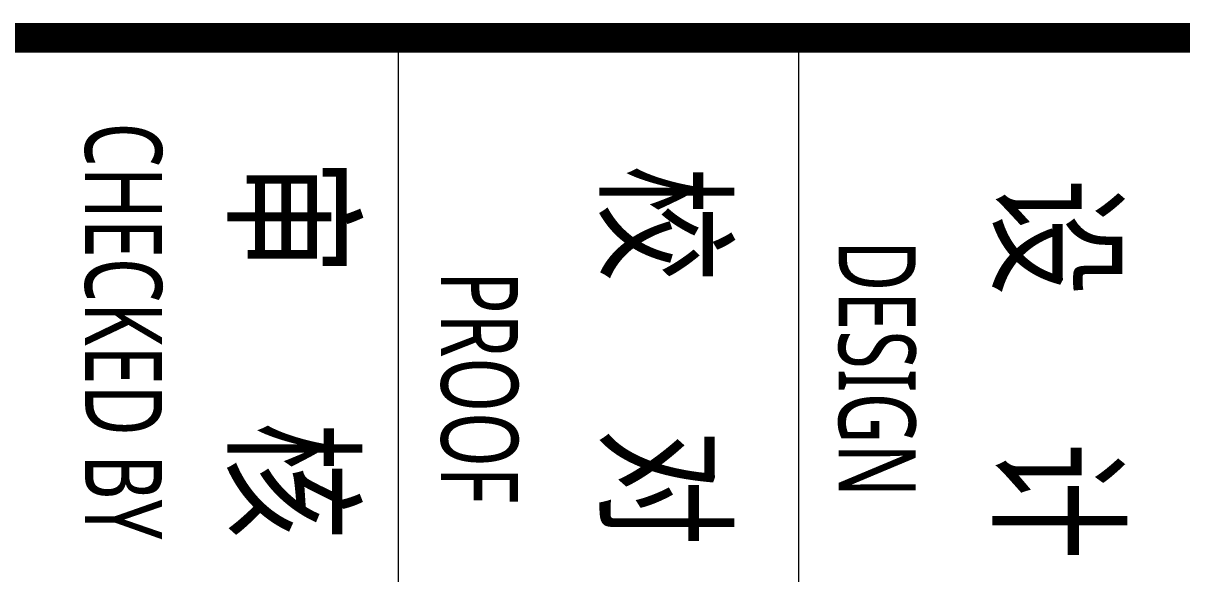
# Model space of a CAD drawing. Header units: inches. Extents: x -3733042 to -3450527, y 579159 to 997713.
# Drawn here: x -3550927 to -3545283, y 772665 to 775349 of the extents above; entities that cross this region are included whole.
import ezdxf
from ezdxf.enums import TextEntityAlignment as Align

# ---------------------------------------------------------------- set-up
doc = ezdxf.new("R2010")
doc.units = ezdxf.units.IN
doc.header["$LTSCALE"] = 1000
doc.header["$MEASUREMENT"] = 0
doc.layers.get('0').update_dxf_attribs({"lineweight": 18})
doc.layers.add('0-TK', color=4, linetype='Continuous', lineweight=18)
doc.layers.add('PUB_TITLE', color=153, linetype='Continuous', lineweight=18)
doc.styles.add('-黑体', font='', dxfattribs={"width": 0.7})
doc.styles.get('-黑体').set_extended_font_data('微软雅黑')

msp = doc.modelspace()

# ---------------------------------------------------------------- linework, layer by layer
at = {"layer": '0-TK'}
msp.add_lwpolyline([(-3560476.8, 775276.8, 144, 144, 0), (-3500476.8, 775276.8, 144, 144, 0)], format="xyseb", dxfattribs=at)
at = {"layer": 'PUB_TITLE'}
for p, q in [((-3549100.6, 775276.8), (-3549100.6, 768962.6)), ((-3547150.6, 775276.8), (-3547150.6, 768962.6))]:
    msp.add_line(p, q, dxfattribs=at)

# ---------------------------------------------------------------- texts
at = {"style": '-黑体', "width": 0.7}
for s, p in [('DESIGN', (-3546767.2, 774292)), ('PROOF', (-3548703.7, 774140.3))]:
    msp.add_text(s, height=375, rotation=270, dxfattribs=at).set_placement(p, align=Align.MIDDLE_LEFT)
at = {"attachment_point": 4, "rotation": 270, "style": '-黑体'}
for s, insert, char_height, width in [('CHECKED BY', (-3550440.7, 774864.9), 375, 3164.086), ('{\\W0.8;审     核}', (-3549643.1, 774691), 525, 2848.416), ('{\\W0.8;校     对}', (-3547830.4, 774658.2), 525, 2876.32), ('{\\W0.8;设     计}', (-3545915.5, 774590.5), 525, 2865.051)]:
    msp.add_mtext(s, dxfattribs=dict(at, insert=insert, char_height=char_height, width=width))

doc.saveas('drawing.dxf')
